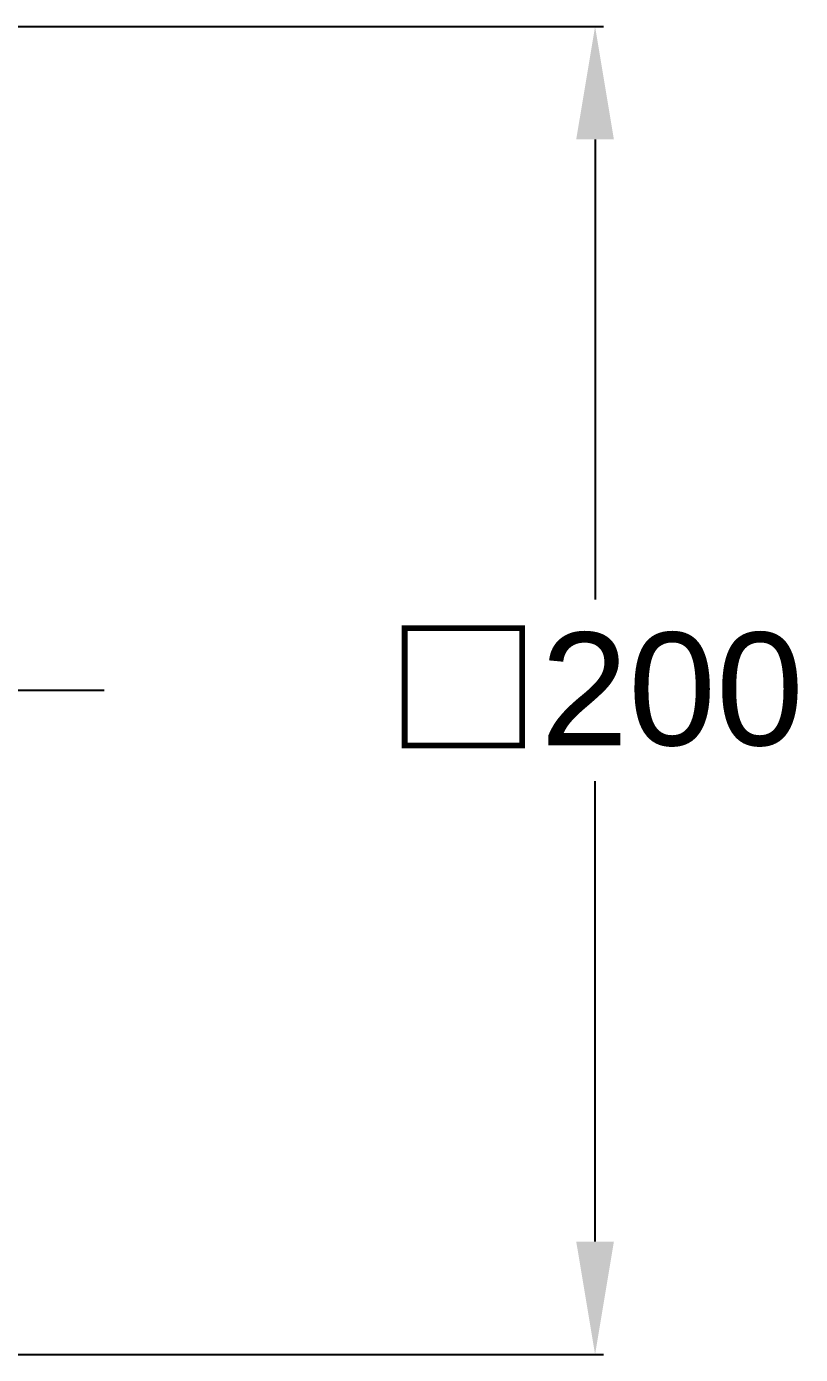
# Model space of a CAD drawing. Header units: millimetres. Extents: x 2915 to 5291, y 1031 to 4391.
# Drawn here: x 3880.4 to 3996.9, y 3499.6 to 3699.6 of the extents above; entities that cross this region are included whole.
import ezdxf

# ---------------------------------------------------------------- set-up
doc = ezdxf.new("R2010")
doc.units = ezdxf.units.MM
doc.linetypes.add('CENTERX2', pattern=[20.32, 12.7, -2.54, 2.54, -2.54])
doc.layers.add('CENTER', color=1, linetype='CENTERX2')
doc.styles.get("Standard").update_dxf_attribs({"font": 'arial.ttf'})
doc.dimstyles.new('ISO-25', dxfattribs={"dimtxt": 17, "dimasz": 17, "dimexe": 1.25, "dimexo": 0.625, "dimgap": 5, "dimtad": 1, "dimtih": 1, "dimtoh": 1, "dimdec": 1, "dimdsep": 46, "dimtxsty": 'Standard', "dimcen": 0, "dimclrd": 3, "dimclre": 3, "dimclrt": 4, "dimadec": 0, "dimazin": 0, "dimtfac": 1, "dimtdec": 1, "dimtmove": 0, "dimatfit": 3, "dimfxl": 1, "dimarcsym": 0})

# ---------------------------------------------------------------- blocks, each defined once
blk = doc.blocks.new('*D1')
at = {"color": 3, "lineweight": -2, "transparency": 16777216}
for p, q in [((3870.69, 3699.56), (3967.22, 3699.56)), ((3965.97, 3682.56), (3965.97, 3613.24)), ((3965.97, 3516.56), (3965.97, 3585.88)), ((3870.69, 3499.56), (3967.22, 3499.56))]:
    blk.add_line(p, q, dxfattribs=at)
at = {"color": 3, "transparency": 16777216}
for points in [[(3963.13, 3682.56), (3968.8, 3682.56), (3965.97, 3699.56)], [(3963.13, 3516.56), (3968.8, 3516.56), (3965.97, 3499.56)]]:
    blk.add_solid(points, dxfattribs=at)
at = {"layer": 'Defpoints', "color": 0, "transparency": 16777216}
for p in [(3870.07, 3699.56), (3870.07, 3499.56), (3965.97, 3499.56)]:
    blk.add_point(p, dxfattribs=at)
at = {"color": 4, "transparency": 16777216, "insert": (3965.97, 3599.56), "char_height": 17, "attachment_point": 5}
blk.add_mtext('{\\fGulim|b0|i0|c129|p50;□}200', dxfattribs=at)

msp = doc.modelspace()

# ---------------------------------------------------------------- linework, layer by layer
at = {"layer": 'CENTER', "ltscale": 1.5}
msp.add_line((3892.07, 3599.56), (3662.07, 3599.56), dxfattribs=at)

# ---------------------------------------------------------------- dimensions: what is measured, and where the dimension line sits
at = {"color": 6}
dim = msp.add_linear_dim(base=(3965.97, 3499.56), p1=(3870.07, 3699.56), p2=(3870.07, 3499.56), angle=90, text='{\\fGulim|b0|i0|c129|p50;□}<>', dimstyle='ISO-25', override={"dimtad": 0}, dxfattribs=at)
dim.commit()
dim.dimension.update_dxf_attribs({"geometry": '*D1', "text_midpoint": (3965.97, 3599.56)})

doc.saveas('drawing.dxf')
